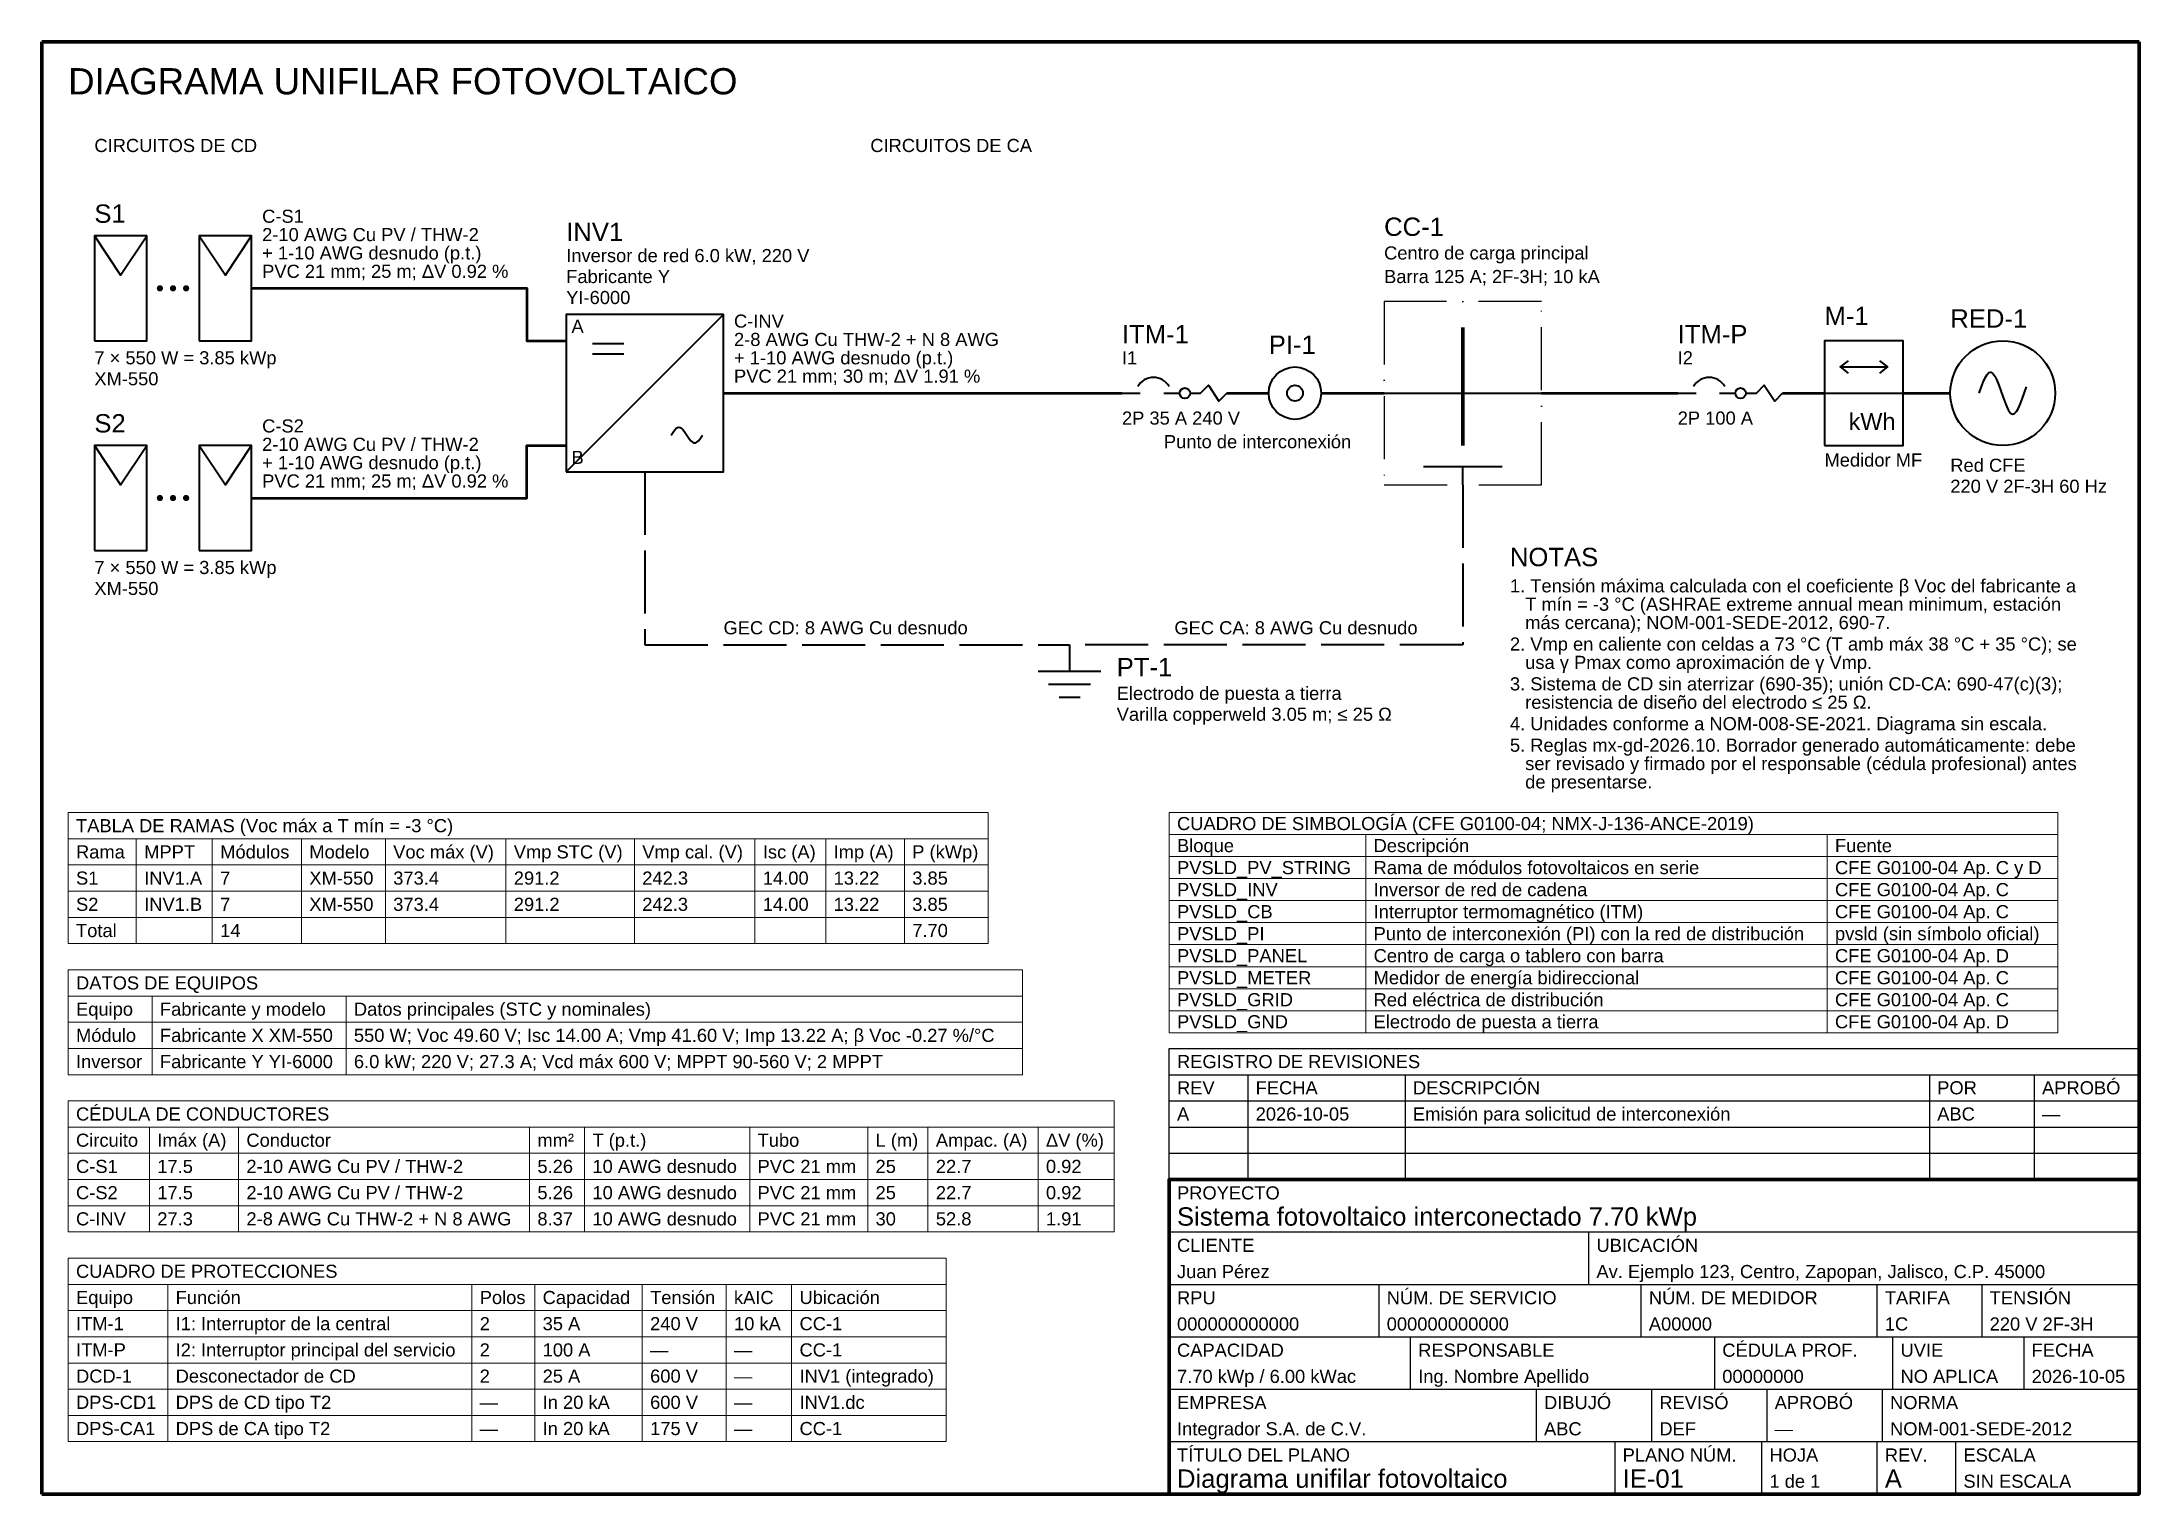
# Paper-space layout 'A3' of a CAD drawing. Header units: millimetres. Extents: x 10 to 410, y 10 to 287.
# The model-space entities are those that its viewports show. They can reach past a viewport. Long polylines and large blocks are cut down to what shows.
import ezdxf

# ---------------------------------------------------------------- set-up
doc = ezdxf.new("R2010")
doc.units = ezdxf.units.MM
doc.linetypes.add('DASHDOT', pattern=[18, 12, -3, 0, -3])
doc.linetypes.add('DASHED', pattern=[15, 12, -3])
for name, color, linetype, lineweight in [('E-ANNO-ENCL', 8, 'DASHDOT', 25), ('E-ANNO-NOTE', 7, 'CONTINUOUS', 18), ('E-ANNO-TABL', 7, 'CONTINUOUS', 18), ('E-ANNO-TAGS', 7, 'CONTINUOUS', 25), ('E-GRND-COND', 3, 'DASHED', 35), ('E-PVAC-COND', 1, 'CONTINUOUS', 50), ('E-PVAC-EQPM', 1, 'CONTINUOUS', 35), ('E-PVDC-COND', 5, 'CONTINUOUS', 50), ('E-PVDC-EQPM', 5, 'CONTINUOUS', 35), ('E-UTIL-EQPM', 6, 'CONTINUOUS', 35), ('G-ANNO-REVS', 7, 'CONTINUOUS', 25), ('G-ANNO-TTLB', 7, 'CONTINUOUS', 70)]:
    doc.layers.add(name, color=color, linetype=linetype, lineweight=lineweight)
doc.layers.add('G-ANNO-NPLT', color=9, linetype='CONTINUOUS', lineweight=25, plot=False)
doc.styles.add('PVSLD_STD', font='arial.ttf')

# ---------------------------------------------------------------- blocks, each defined once
blk = doc.blocks.new('PVSLD_TTLB')
at = {"layer": 'G-ANNO-TTLB', "lineweight": 25}
for p, q in [((0, 50), (185, 50)), ((80, 50), (80, 40)), ((0, 40), (185, 40)), ((40, 40), (40, 30)), ((90, 40), (90, 30)), ((135, 40), (135, 30)), ((155, 40), (155, 30)), ((0, 30), (185, 30)), ((46, 30), (46, 20)), ((104, 30), (104, 20)), ((138, 30), (138, 20)), ((163, 30), (163, 20)), ((0, 20), (185, 20)), ((70, 20), (70, 10)), ((92, 20), (92, 10)), ((114, 20), (114, 10)), ((136, 20), (136, 10)), ((0, 10), (185, 10)), ((85, 10), (85, 0)), ((113, 10), (113, 0)), ((135, 10), (135, 0)), ((150, 10), (150, 0))]:
    blk.add_line(p, q, dxfattribs=at)
at = {"layer": 'G-ANNO-TTLB'}
blk.add_lwpolyline([(0, 0), (185, 0), (185, 60), (0, 60)], close=True, dxfattribs=at)
at = {"layer": 'G-ANNO-TTLB', "style": 'PVSLD_STD'}
for s, p in [('PROYECTO', (1.5, 56.2)), ('CLIENTE', (1.5, 46.2)), ('UBICACIÓN', (81.5, 46.2)), ('RPU', (1.5, 36.2)), ('NÚM. DE SERVICIO', (41.5, 36.2)), ('NÚM. DE MEDIDOR', (91.5, 36.2)), ('TARIFA', (136.5, 36.2)), ('TENSIÓN', (156.5, 36.2)), ('CAPACIDAD', (1.5, 26.2)), ('RESPONSABLE', (47.5, 26.2)), ('CÉDULA PROF.', (105.5, 26.2)), ('UVIE', (139.5, 26.2)), ('FECHA', (164.5, 26.2)), ('EMPRESA', (1.5, 16.2)), ('DIBUJÓ', (71.5, 16.2)), ('REVISÓ', (93.5, 16.2)), ('APROBÓ', (115.5, 16.2)), ('NORMA', (137.5, 16.2)), ('TÍTULO DEL PLANO', (1.5, 6.2)), ('PLANO NÚM.', (86.5, 6.2)), ('HOJA', (114.5, 6.2)), ('REV.', (136.5, 6.2)), ('ESCALA', (151.5, 6.2))]:
    blk.add_text(s, height=2.5, dxfattribs=at).set_placement(p)
for tag, p, height in [('PROYECTO', (1.5, 51.2), 3.5), ('CLIENTE', (1.5, 41.2), 2.5), ('UBICACION', (81.5, 41.2), 2.5), ('RPU', (1.5, 31.2), 2.5), ('NUM_SERVICIO', (41.5, 31.2), 2.5), ('NUM_MEDIDOR', (91.5, 31.2), 2.5), ('TARIFA', (136.5, 31.2), 2.5), ('TENSION_SUMINISTRO', (156.5, 31.2), 2.5), ('CAPACIDAD', (1.5, 21.2), 2.5), ('RESPONSABLE', (47.5, 21.2), 2.5), ('CEDULA', (105.5, 21.2), 2.5), ('UVIE', (139.5, 21.2), 2.5), ('FECHA', (164.5, 21.2), 2.5), ('EMPRESA', (1.5, 11.2), 2.5), ('DIBUJO', (71.5, 11.2), 2.5), ('REVISO', (93.5, 11.2), 2.5), ('APROBO', (115.5, 11.2), 2.5), ('NORMA', (137.5, 11.2), 2.5), ('TITULO', (1.5, 1.2), 3.5), ('PLANO_NO', (86.5, 1.2), 3.5), ('REV', (136.5, 1.2), 3.5), ('HOJA', (114.5, 1.2), 2.5), ('ESCALA', (151.5, 1.2), 2.5)]:
    blk.add_attdef(tag, p, '', height=height, dxfattribs=at)
at = {"layer": 'G-ANNO-TTLB', "style": 'PVSLD_STD', "flags": 1}
for tag, height in [('TAG', 3.5), ('SOURCE_STANDARD', 2.5), ('COMP_ID', 2.5), ('DESC', 2.5), ('NMX_REF', 2.5), ('IEC_REF', 2.5)]:
    blk.add_attdef(tag, (0, 0), '', height=height, dxfattribs=at)
blk = doc.blocks.new('PVSLD_PV_STRING')
at = {"layer": 'E-PVDC-EQPM'}
for points in [[(11.9, 0, 1), (13.1, 0, 1)], [(14.4, 0, 1), (15.6, 0, 1)], [(16.9, 0, 1), (18.1, 0, 1)]]:
    blk.add_hatch(color=256, dxfattribs=at).paths.add_polyline_path(points)
for points in [[(0, -10), (10, -10), (10, 10), (0, 10)], [(20, -10), (30, -10), (30, 10), (20, 10)]]:
    blk.add_lwpolyline(points, close=True, dxfattribs=at)
for points in [[(0, 10), (5, 2.5), (10, 10)], [(20, 10), (25, 2.5), (30, 10)]]:
    blk.add_lwpolyline(points, dxfattribs=at)
at = {"layer": 'E-ANNO-TAGS', "style": 'PVSLD_STD'}
for tag, p, height in [('TAG', (0, 12.5), 3.5), ('DESC', (0, -14.5), 2.5), ('MODEL', (0, -18.5), 2.5)]:
    blk.add_attdef(tag, p, '', height=height, dxfattribs=at)
at = {"layer": 'E-ANNO-TAGS', "style": 'PVSLD_STD', "flags": 1}
for tag in ['VOC_MAX_V', 'VMP_V', 'SOURCE_STANDARD', 'COMP_ID', 'N_SERIES', 'NMX_REF', 'MFR', 'MPPT', 'PMAX_W', 'KWP', 'IEC_REF', 'ISC_A', 'IMP_A']:
    blk.add_attdef(tag, (0, 0), '', height=2.5, dxfattribs=at)
blk = doc.blocks.new('PVSLD_INV')
at = {"layer": 'E-PVAC-EQPM'}
for p, q in [((0, -15), (30, 15)), ((5, 9.5), (11, 9.5)), ((5, 7.5), (11, 7.5))]:
    blk.add_line(p, q, dxfattribs=at)
blk.add_lwpolyline([(0, -15), (30, -15), (30, 15), (0, 15)], close=True, dxfattribs=at)
blk.add_lwpolyline([(20, -8), (20.25, -7.6118), (20.5, -7.25), (20.75, -6.9393), (21, -6.701), (21.25, -6.5511), (21.5, -6.5), (21.75, -6.5511), (22, -6.701), (22.25, -6.9393), (22.5, -7.25), (22.75, -7.6118), (23, -8), (23.25, -8.3882), (23.5, -8.75), (23.75, -9.0607), (24, -9.299), (24.25, -9.4489), (24.5, -9.5), (24.75, -9.4489), (25, -9.299), (25.25, -9.0607), (25.5, -8.75), (25.75, -8.3882), (26, -8)], dxfattribs=at)
at = {"layer": 'E-ANNO-TAGS', "style": 'PVSLD_STD'}
for s, p in [('A', (1, 11.5)), ('B', (1, -13.5))]:
    blk.add_text(s, height=2.5, dxfattribs=at).set_placement(p)
for tag, p, height in [('TAG', (0, 29), 3.5), ('DESC', (0, 25), 2.5), ('MFR', (0, 21), 2.5), ('MODEL', (0, 17), 2.5)]:
    blk.add_attdef(tag, p, '', height=height, dxfattribs=at)
at = {"layer": 'E-ANNO-TAGS', "style": 'PVSLD_STD', "flags": 1}
for tag in ['VAC_V', 'VDC_MAX_V', 'SOURCE_STANDARD', 'OCPD_MAX_A', 'COMP_ID', 'PAC_W', 'PHASES', 'DC_SWITCH', 'DC_SPD', 'NMX_REF', 'MPPT_N', 'IEC_REF', 'IAC_MAX_A', 'ISOLATION']:
    blk.add_attdef(tag, (0, 0), '', height=2.5, dxfattribs=at)
blk = doc.blocks.new('PVSLD_CB')
at = {"layer": 'E-PVAC-EQPM'}
for p, q in [((0, 0), (3.5, 0)), ((8, 0), (11, 0)), ((13, 0), (15, 0))]:
    blk.add_line(p, q, dxfattribs=at)
blk.add_lwpolyline([(15, 0), (16.5, 1.5), (18.5, -1.5), (20, 0)], dxfattribs=at)
blk.add_circle((12, 0), 1, dxfattribs=at)
blk.add_arc((6, -0.4455), 3.4455, 29.5, 150.5, dxfattribs=at)
at = {"layer": 'E-ANNO-TAGS', "style": 'PVSLD_STD'}
for tag, p, height in [('TAG', (0, 9.5), 3.5), ('ROLE', (0, 5.5), 2.5), ('DESC', (0, -6), 2.5)]:
    blk.add_attdef(tag, p, '', height=height, dxfattribs=at)
at = {"layer": 'E-ANNO-TAGS', "style": 'PVSLD_STD', "flags": 1}
for tag in ['VOLT_V', 'SOURCE_STANDARD', 'COMP_ID', 'POLES', 'RATING_A', 'KAIC_KA', 'BACKFED', 'NMX_REF', 'IEC_REF']:
    blk.add_attdef(tag, (0, 0), '', height=2.5, dxfattribs=at)
blk = doc.blocks.new('PVSLD_PI')
at = {"layer": 'E-UTIL-EQPM'}
for radius in [5, 1.5]:
    blk.add_circle((5, 0), radius, dxfattribs=at)
at = {"layer": 'E-ANNO-TAGS', "style": 'PVSLD_STD'}
for tag, p, height in [('TAG', (0, 7.5), 3.5), ('DESC', (-20, -10.5), 2.5)]:
    blk.add_attdef(tag, p, '', height=height, dxfattribs=at)
at = {"layer": 'E-ANNO-TAGS', "style": 'PVSLD_STD', "flags": 1}
for tag in ['SOURCE_STANDARD', 'COMP_ID', 'NMX_REF', 'PI_TYPE', 'PANEL', 'BREAKER', 'IEC_REF']:
    blk.add_attdef(tag, (0, 0), '', height=2.5, dxfattribs=at)
blk = doc.blocks.new('PVSLD_PANEL')
at = {"layer": 'E-ANNO-ENCL'}
blk.add_lwpolyline([(0, -17.5), (30, -17.5), (30, 17.5), (0, 17.5)], close=True, dxfattribs=at)
at = {"layer": 'E-GRND-COND', "linetype": 'CONTINUOUS'}
for p, q in [((7.5, -14), (22.5, -14)), ((15, -17.5), (15, -14))]:
    blk.add_line(p, q, dxfattribs=at)
at = {"layer": 'E-PVAC-COND', "lineweight": 70}
blk.add_line((15, -10), (15, 12.5), dxfattribs=at)
at = {"layer": 'E-PVAC-EQPM'}
blk.add_line((0, 0), (30, 0), dxfattribs=at)
at = {"layer": 'E-ANNO-TAGS', "style": 'PVSLD_STD'}
for tag, p, height in [('TAG', (0, 30), 3.5), ('DESC', (0, 25.5), 2.5), ('SPEC', (0, 21), 2.5)]:
    blk.add_attdef(tag, p, '', height=height, dxfattribs=at)
at = {"layer": 'E-ANNO-TAGS', "style": 'PVSLD_STD', "flags": 1}
for tag in ['SOURCE_STANDARD', 'SYSTEM', 'COMP_ID', 'BUS_A', 'KAIC_KA', 'NMX_REF', 'NAME', 'MAIN_ID', 'MAIN_A', 'IEC_REF']:
    blk.add_attdef(tag, (0, 0), '', height=2.5, dxfattribs=at)
blk = doc.blocks.new('PVSLD_METER')
at = {"layer": 'E-UTIL-EQPM'}
for p, q in [((3, 5), (12, 5)), ((0, 0), (15, 0))]:
    blk.add_line(p, q, dxfattribs=at)
blk.add_lwpolyline([(0, -10), (15, -10), (15, 10), (0, 10)], close=True, dxfattribs=at)
for points in [[(4.5, 6.2), (3, 5), (4.5, 3.8)], [(10.5, 6.2), (12, 5), (10.5, 3.8)]]:
    blk.add_lwpolyline(points, dxfattribs=at)
at = {"layer": 'E-ANNO-TAGS', "style": 'PVSLD_STD'}
blk.add_text('kWh', height=3.2, dxfattribs=at).set_placement((4.6, -7))
for tag, p, height in [('TAG', (0, 13), 3.5), ('DESC', (0, -14), 2.5)]:
    blk.add_attdef(tag, p, '', height=height, dxfattribs=at)
at = {"layer": 'E-ANNO-TAGS', "style": 'PVSLD_STD', "flags": 1}
for tag in ['SOURCE_STANDARD', 'OWNER', 'COMP_ID', 'BIDIRECTIONAL', 'METER_NO', 'NMX_REF', 'METER_TYPE', 'IEC_REF']:
    blk.add_attdef(tag, (0, 0), '', height=2.5, dxfattribs=at)
blk = doc.blocks.new('PVSLD_GRID')
at = {"layer": 'E-UTIL-EQPM'}
blk.add_lwpolyline([(5.5, 0), (5.875, 1.0858), (6.25, 2.09), (6.625, 2.9373), (7, 3.564), (7.375, 3.9231), (7.75, 3.9877), (8.125, 3.7528), (8.5, 3.2361), (8.875, 2.4764), (9.25, 1.5307), (9.625, 0.4701), (10, -0.6257), (10.375, -1.6746), (10.75, -2.5978), (11.125, -3.3259), (11.5, -3.8042), (11.875, -3.9969), (12.25, -3.8895), (12.625, -3.49), (13, -2.8284), (13.375, -1.9545), (13.75, -0.9338), (14.125, 0.157), (14.5, 1.2361)], dxfattribs=at)
blk.add_circle((10, 0), 10, dxfattribs=at)
at = {"layer": 'E-ANNO-TAGS', "style": 'PVSLD_STD'}
for tag, p, height in [('TAG', (0, 12.5), 3.5), ('DESC', (0, -15), 2.5), ('SPEC', (0, -19), 2.5)]:
    blk.add_attdef(tag, p, '', height=height, dxfattribs=at)
at = {"layer": 'E-ANNO-TAGS', "style": 'PVSLD_STD', "flags": 1}
for tag in ['VOLT_V', 'SOURCE_STANDARD', 'SYSTEM', 'OWNER', 'COMP_ID', 'FREQ_HZ', 'NMX_REF', 'IEC_REF', 'ISC_KA']:
    blk.add_attdef(tag, (0, 0), '', height=2.5, dxfattribs=at)
blk = doc.blocks.new('PVSLD_GND')
at = {"layer": 'E-GRND-COND', "linetype": 'CONTINUOUS'}
for p, q in [((0, 0), (0, -5)), ((-6, -5), (6, -5)), ((-4, -7.5), (4, -7.5)), ((-2, -10), (2, -10))]:
    blk.add_line(p, q, dxfattribs=at)
at = {"layer": 'E-ANNO-TAGS', "style": 'PVSLD_STD', "flags": 1}
for tag in ['SOURCE_STANDARD', 'COMP_ID', 'GEC_SIZE', 'ELECTRODE', 'R_OHM', 'NMX_REF', 'IEC_REF']:
    blk.add_attdef(tag, (0, 0), '', height=2.5, dxfattribs=at)
at = {"layer": 'E-ANNO-TAGS', "style": 'PVSLD_STD'}
for tag, p, height in [('TAG', (9, -6), 3.5), ('DESC', (9, -10.5), 2.5), ('SPEC', (9, -14.5), 2.5)]:
    blk.add_attdef(tag, p, '', height=height, dxfattribs=at)

msp = doc.modelspace()

# ---------------------------------------------------------------- linework, layer by layer
at = {"layer": 'E-ANNO-NOTE'}
for p, q in [((225, 140), (394.5, 140)), ((225, 98), (225, 140)), ((394.5, 140), (394.5, 98)), ((225, 135.8), (394.5, 135.8)), ((262.5, 135.8), (262.5, 98)), ((350.5, 135.8), (350.5, 98)), ((225, 131.6), (394.5, 131.6)), ((225, 127.4), (394.5, 127.4)), ((225, 123.2), (394.5, 123.2)), ((225, 119), (394.5, 119)), ((225, 114.8), (394.5, 114.8)), ((225, 110.6), (394.5, 110.6)), ((225, 106.4), (394.5, 106.4)), ((225, 102.2), (394.5, 102.2)), ((394.5, 98), (225, 98))]:
    msp.add_line(p, q, dxfattribs=at)
at = {"layer": 'E-ANNO-TABL'}
for p, q in [((15, 140), (190.5, 140)), ((15, 115), (15, 140)), ((190.5, 140), (190.5, 115)), ((15, 135), (190.5, 135)), ((28, 135), (28, 115)), ((42.5, 135), (42.5, 115)), ((59.5, 135), (59.5, 115)), ((75.5, 135), (75.5, 115)), ((98.5, 135), (98.5, 115)), ((123, 135), (123, 115)), ((146, 135), (146, 115)), ((159.5, 135), (159.5, 115)), ((174.5, 135), (174.5, 115)), ((15, 130), (190.5, 130)), ((15, 125), (190.5, 125)), ((15, 120), (190.5, 120)), ((190.5, 115), (15, 115)), ((15, 110), (197, 110)), ((15, 90), (15, 110)), ((197, 110), (197, 90)), ((15, 105), (197, 105)), ((31, 105), (31, 90)), ((68, 105), (68, 90)), ((15, 100), (197, 100)), ((15, 95), (197, 95)), ((197, 90), (15, 90)), ((15, 85), (214.5, 85)), ((15, 60), (15, 85)), ((214.5, 85), (214.5, 60)), ((15, 80), (214.5, 80)), ((30.5, 80), (30.5, 60)), ((47.5, 80), (47.5, 60)), ((103, 80), (103, 60)), ((113.5, 80), (113.5, 60)), ((145, 80), (145, 60)), ((167.5, 80), (167.5, 60)), ((179, 80), (179, 60)), ((200, 80), (200, 60)), ((15, 75), (214.5, 75)), ((15, 70), (214.5, 70)), ((15, 65), (214.5, 65)), ((214.5, 60), (15, 60)), ((15, 55), (182.5, 55)), ((15, 20), (15, 55)), ((182.5, 55), (182.5, 20)), ((15, 50), (182.5, 50)), ((34, 50), (34, 20)), ((92, 50), (92, 20)), ((104, 50), (104, 20)), ((124.5, 50), (124.5, 20)), ((140.5, 50), (140.5, 20)), ((153, 50), (153, 20)), ((15, 45), (182.5, 45)), ((15, 40), (182.5, 40)), ((15, 35), (182.5, 35)), ((15, 30), (182.5, 30)), ((15, 25), (182.5, 25)), ((182.5, 20), (15, 20))]:
    msp.add_line(p, q, dxfattribs=at)
at = {"layer": 'E-GRND-COND'}
for points in [[(125, 205), (125, 172), (206, 172)], [(281, 202.5), (281, 172), (206, 172)]]:
    msp.add_lwpolyline(points, dxfattribs=at)
at = {"layer": 'E-PVAC-COND'}
for points in [[(140, 220), (216, 220)], [(236, 220), (244, 220)], [(254, 220), (266, 220)], [(296, 220), (322, 220)], [(342, 220), (350, 220)], [(365, 220), (374, 220)]]:
    msp.add_lwpolyline(points, dxfattribs=at)
at = {"layer": 'E-PVDC-COND'}
for points in [[(50, 240), (102.5, 240), (102.5, 230), (110, 230)], [(50, 200), (102.5, 200), (102.5, 210), (110, 210)]]:
    msp.add_lwpolyline(points, dxfattribs=at)

# ---------------------------------------------------------------- block references
at = {"layer": 'E-GRND-COND'}
msp.add_blockref('PVSLD_GND', (206, 172), dxfattribs=at).add_auto_attribs({'TAG': 'PT-1', 'DESC': 'Electrodo de puesta a tierra', 'SPEC': 'Varilla copperweld 3.05 m; ≤ 25 Ω'})
at = {"layer": 'E-PVAC-EQPM'}
for name, p, values in [('PVSLD_INV', (110, 220), {'TAG': 'INV1', 'DESC': 'Inversor de red 6.0 kW, 220 V', 'MFR': 'Fabricante Y', 'MODEL': 'YI-6000'}), ('PVSLD_PANEL', (266, 220), {'TAG': 'CC-1', 'DESC': 'Centro de carga principal', 'SPEC': 'Barra 125 A; 2F-3H; 10 kA'}), ('PVSLD_CB', (216, 220), {'TAG': 'ITM-1', 'DESC': '2P 35 A 240 V', 'ROLE': 'I1'}), ('PVSLD_CB', (322, 220), {'TAG': 'ITM-P', 'DESC': '2P 100 A', 'ROLE': 'I2'})]:
    msp.add_blockref(name, p, dxfattribs=at).add_auto_attribs(values)
at = {"layer": 'E-PVDC-EQPM'}
for p, values in [((20, 240), {'TAG': 'S1', 'DESC': '7 × 550 W = 3.85 kWp', 'MODEL': 'XM-550'}), ((20, 200), {'TAG': 'S2', 'DESC': '7 × 550 W = 3.85 kWp', 'MODEL': 'XM-550'})]:
    msp.add_blockref('PVSLD_PV_STRING', p, dxfattribs=at).add_auto_attribs(values)
at = {"layer": 'E-UTIL-EQPM'}
for name, p, values in [('PVSLD_METER', (350, 220), {'TAG': 'M-1', 'DESC': 'Medidor MF'}), ('PVSLD_GRID', (374, 220), {'TAG': 'RED-1', 'DESC': 'Red CFE', 'SPEC': '220 V 2F-3H 60 Hz'}), ('PVSLD_PI', (244, 220), {'TAG': 'PI-1', 'DESC': 'Punto de interconexión'})]:
    msp.add_blockref(name, p, dxfattribs=at).add_auto_attribs(values)

# ---------------------------------------------------------------- texts
at = {"layer": 'E-ANNO-ENCL', "style": 'PVSLD_STD'}
for s, p in [('CIRCUITOS DE CD', (20, 266)), ('CIRCUITOS DE CA', (168, 266))]:
    msp.add_text(s, height=2.5, dxfattribs=at).set_placement(p)
at = {"layer": 'E-ANNO-NOTE', "style": 'PVSLD_STD'}
for s, height, p in [('NOTAS', 3.5, (290, 187)), ('1. Tensión máxima calculada con el coeficiente β Voc del fabricante a', 2.5, (290, 182)), ('   T mín = -3 °C (ASHRAE extreme annual mean minimum, estación', 2.5, (290, 178.5)), ('   más cercana); NOM-001-SEDE-2012, 690-7.', 2.5, (290, 175)), ('2. Vmp en caliente con celdas a 73 °C (T amb máx 38 °C + 35 °C); se', 2.5, (290, 170.9)), ('   usa γ Pmax como aproximación de γ Vmp.', 2.5, (290, 167.4)), ('3. Sistema de CD sin aterrizar (690-35); unión CD-CA: 690-47(c)(3);', 2.5, (290, 163.3)), ('   resistencia de diseño del electrodo ≤ 25 Ω.', 2.5, (290, 159.8)), ('4. Unidades conforme a NOM-008-SE-2021. Diagrama sin escala.', 2.5, (290, 155.7)), ('5. Reglas mx-gd-2026.10. Borrador generado automáticamente: debe', 2.5, (290, 151.6)), ('   ser revisado y firmado por el responsable (cédula profesional) antes', 2.5, (290, 148.1)), ('   de presentarse.', 2.5, (290, 144.6)), ('CUADRO DE SIMBOLOGÍA (CFE G0100-04; NMX-J-136-ANCE-2019)', 2.5, (226.5, 136.65)), ('Bloque', 2.5, (226.5, 132.45)), ('Descripción', 2.5, (264, 132.45)), ('Fuente', 2.5, (352, 132.45)), ('PVSLD_PV_STRING', 2.5, (226.5, 128.25)), ('Rama de módulos fotovoltaicos en serie', 2.5, (264, 128.25)), ('CFE G0100-04 Ap. C y D', 2.5, (352, 128.25)), ('PVSLD_INV', 2.5, (226.5, 124.05)), ('Inversor de red de cadena', 2.5, (264, 124.05)), ('CFE G0100-04 Ap. C', 2.5, (352, 124.05)), ('PVSLD_CB', 2.5, (226.5, 119.85)), ('Interruptor termomagnético (ITM)', 2.5, (264, 119.85)), ('CFE G0100-04 Ap. C', 2.5, (352, 119.85)), ('PVSLD_PI', 2.5, (226.5, 115.65)), ('Punto de interconexión (PI) con la red de distribución', 2.5, (264, 115.65)), ('pvsld (sin símbolo oficial)', 2.5, (352, 115.65)), ('PVSLD_PANEL', 2.5, (226.5, 111.45)), ('Centro de carga o tablero con barra', 2.5, (264, 111.45)), ('CFE G0100-04 Ap. D', 2.5, (352, 111.45)), ('PVSLD_METER', 2.5, (226.5, 107.25)), ('Medidor de energía bidireccional', 2.5, (264, 107.25)), ('CFE G0100-04 Ap. C', 2.5, (352, 107.25)), ('PVSLD_GRID', 2.5, (226.5, 103.05)), ('Red eléctrica de distribución', 2.5, (264, 103.05)), ('CFE G0100-04 Ap. C', 2.5, (352, 103.05)), ('PVSLD_GND', 2.5, (226.5, 98.85)), ('Electrodo de puesta a tierra', 2.5, (264, 98.85)), ('CFE G0100-04 Ap. D', 2.5, (352, 98.85))]:
    msp.add_text(s, height=height, dxfattribs=at).set_placement(p)
at = {"layer": 'E-ANNO-TABL', "style": 'PVSLD_STD'}
for s, p in [('TABLA DE RAMAS (Voc máx a T mín = -3 °C)', (16.5, 136.25)), ('Rama', (16.5, 131.25)), ('MPPT', (29.5, 131.25)), ('Módulos', (44, 131.25)), ('Modelo', (61, 131.25)), ('Voc máx (V)', (77, 131.25)), ('Vmp STC (V)', (100, 131.25)), ('Vmp cal. (V)', (124.5, 131.25)), ('Isc (A)', (147.5, 131.25)), ('Imp (A)', (161, 131.25)), ('P (kWp)', (176, 131.25)), ('S1', (16.5, 126.25)), ('INV1.A', (29.5, 126.25)), ('7', (44, 126.25)), ('XM-550', (61, 126.25)), ('373.4', (77, 126.25)), ('291.2', (100, 126.25)), ('242.3', (124.5, 126.25)), ('14.00', (147.5, 126.25)), ('13.22', (161, 126.25)), ('3.85', (176, 126.25)), ('S2', (16.5, 121.25)), ('INV1.B', (29.5, 121.25)), ('7', (44, 121.25)), ('XM-550', (61, 121.25)), ('373.4', (77, 121.25)), ('291.2', (100, 121.25)), ('242.3', (124.5, 121.25)), ('14.00', (147.5, 121.25)), ('13.22', (161, 121.25)), ('3.85', (176, 121.25)), ('Total', (16.5, 116.25)), ('14', (44, 116.25)), ('7.70', (176, 116.25)), ('DATOS DE EQUIPOS', (16.5, 106.25)), ('Equipo', (16.5, 101.25)), ('Fabricante y modelo', (32.5, 101.25)), ('Datos principales (STC y nominales)', (69.5, 101.25)), ('Módulo', (16.5, 96.25)), ('Fabricante X XM-550', (32.5, 96.25)), ('550 W; Voc 49.60 V; Isc 14.00 A; Vmp 41.60 V; Imp 13.22 A; β Voc -0.27 %/°C', (69.5, 96.25)), ('Inversor', (16.5, 91.25)), ('Fabricante Y YI-6000', (32.5, 91.25)), ('6.0 kW; 220 V; 27.3 A; Vcd máx 600 V; MPPT 90-560 V; 2 MPPT', (69.5, 91.25)), ('CÉDULA DE CONDUCTORES', (16.5, 81.25)), ('Circuito', (16.5, 76.25)), ('Imáx (A)', (32, 76.25)), ('Conductor', (49, 76.25)), ('mm²', (104.5, 76.25)), ('T (p.t.)', (115, 76.25)), ('Tubo', (146.5, 76.25)), ('L (m)', (169, 76.25)), ('Ampac. (A)', (180.5, 76.25)), ('ΔV (%)', (201.5, 76.25)), ('C-S1', (16.5, 71.25)), ('17.5', (32, 71.25)), ('2-10 AWG Cu PV / THW-2', (49, 71.25)), ('5.26', (104.5, 71.25)), ('10 AWG desnudo', (115, 71.25)), ('PVC 21 mm', (146.5, 71.25)), ('25', (169, 71.25)), ('22.7', (180.5, 71.25)), ('0.92', (201.5, 71.25)), ('C-S2', (16.5, 66.25)), ('17.5', (32, 66.25)), ('2-10 AWG Cu PV / THW-2', (49, 66.25)), ('5.26', (104.5, 66.25)), ('10 AWG desnudo', (115, 66.25)), ('PVC 21 mm', (146.5, 66.25)), ('25', (169, 66.25)), ('22.7', (180.5, 66.25)), ('0.92', (201.5, 66.25)), ('C-INV', (16.5, 61.25)), ('27.3', (32, 61.25)), ('2-8 AWG Cu THW-2 + N 8 AWG', (49, 61.25)), ('8.37', (104.5, 61.25)), ('10 AWG desnudo', (115, 61.25)), ('PVC 21 mm', (146.5, 61.25)), ('30', (169, 61.25)), ('52.8', (180.5, 61.25)), ('1.91', (201.5, 61.25)), ('CUADRO DE PROTECCIONES', (16.5, 51.25)), ('Equipo', (16.5, 46.25)), ('Función', (35.5, 46.25)), ('Polos', (93.5, 46.25)), ('Capacidad', (105.5, 46.25)), ('Tensión', (126, 46.25)), ('kAIC', (142, 46.25)), ('Ubicación', (154.5, 46.25)), ('ITM-1', (16.5, 41.25)), ('I1: Interruptor de la central', (35.5, 41.25)), ('2', (93.5, 41.25)), ('35 A', (105.5, 41.25)), ('240 V', (126, 41.25)), ('10 kA', (142, 41.25)), ('CC-1', (154.5, 41.25)), ('ITM-P', (16.5, 36.25)), ('I2: Interruptor principal del servicio', (35.5, 36.25)), ('2', (93.5, 36.25)), ('100 A', (105.5, 36.25)), ('—', (126, 36.25)), ('—', (142, 36.25)), ('CC-1', (154.5, 36.25)), ('DCD-1', (16.5, 31.25)), ('Desconectador de CD', (35.5, 31.25)), ('2', (93.5, 31.25)), ('25 A', (105.5, 31.25)), ('600 V', (126, 31.25)), ('—', (142, 31.25)), ('INV1 (integrado)', (154.5, 31.25)), ('DPS-CD1', (16.5, 26.25)), ('DPS de CD tipo T2', (35.5, 26.25)), ('In 20 kA', (105.5, 26.25)), ('600 V', (126, 26.25)), ('INV1.dc', (154.5, 26.25)), ('—', (93.5, 26.25)), ('—', (142, 26.25)), ('DPS-CA1', (16.5, 21.25)), ('DPS de CA tipo T2', (35.5, 21.25)), ('—', (93.5, 21.25)), ('In 20 kA', (105.5, 21.25)), ('175 V', (126, 21.25)), ('—', (142, 21.25)), ('CC-1', (154.5, 21.25))]:
    msp.add_text(s, height=2.5, dxfattribs=at).set_placement(p)
at = {"layer": 'E-ANNO-TAGS', "style": 'PVSLD_STD'}
for s, height, p in [('DIAGRAMA UNIFILAR FOTOVOLTAICO', 5, (15, 277)), ('C-S1', 2.5, (52, 252.5)), ('+ 1-10 AWG desnudo (p.t.)', 2.5, (52, 245.5)), ('2-10 AWG Cu PV / THW-2', 2.5, (52, 249)), ('PVC 21 mm; 25 m; ΔV 0.92 %', 2.5, (52, 242)), ('C-INV', 2.5, (142, 232.5)), ('+ 1-10 AWG desnudo (p.t.)', 2.5, (142, 225.5)), ('2-8 AWG Cu THW-2 + N 8 AWG', 2.5, (142, 229)), ('PVC 21 mm; 30 m; ΔV 1.91 %', 2.5, (142, 222)), ('C-S2', 2.5, (52, 212.5)), ('+ 1-10 AWG desnudo (p.t.)', 2.5, (52, 205.5)), ('2-10 AWG Cu PV / THW-2', 2.5, (52, 209)), ('PVC 21 mm; 25 m; ΔV 0.92 %', 2.5, (52, 202)), ('GEC CD: 8 AWG Cu desnudo', 2.5, (140, 174)), ('GEC CA: 8 AWG Cu desnudo', 2.5, (226, 174))]:
    msp.add_text(s, height=height, dxfattribs=at).set_placement(p)

psp = doc.layouts.new('A3')

# ---------------------------------------------------------------- linework, layer by layer
at = {"layer": 'G-ANNO-REVS'}
for p, q in [((225, 95), (410, 95)), ((225, 70), (225, 95)), ((410, 95), (410, 70)), ((225, 90), (410, 90)), ((240, 90), (240, 70)), ((270, 90), (270, 70)), ((370, 90), (370, 70)), ((390, 90), (390, 70)), ((225, 85), (410, 85)), ((225, 80), (410, 80)), ((225, 75), (410, 75)), ((410, 70), (225, 70))]:
    psp.add_line(p, q, dxfattribs=at)
at = {"layer": 'G-ANNO-TTLB', "lineweight": 70}
for p, q in [((410, 287), (10, 287)), ((10, 287), (10, 10)), ((410, 10), (410, 287)), ((10, 10), (410, 10))]:
    psp.add_line(p, q, dxfattribs=at)

# ---------------------------------------------------------------- block references
at = {"layer": 'G-ANNO-TTLB'}
psp.add_blockref('PVSLD_TTLB', (225, 10), dxfattribs=at).add_auto_attribs({'PROYECTO': 'Sistema fotovoltaico interconectado 7.70 kWp', 'CLIENTE': 'Juan Pérez', 'UBICACION': 'Av. Ejemplo 123, Centro, Zapopan, Jalisco, C.P. 45000', 'RPU': '000000000000', 'NUM_SERVICIO': '000000000000', 'NUM_MEDIDOR': 'A00000', 'TARIFA': '1C', 'TENSION_SUMINISTRO': '220 V 2F-3H', 'CAPACIDAD': '7.70 kWp / 6.00 kWac', 'RESPONSABLE': 'Ing. Nombre Apellido', 'CEDULA': '00000000', 'UVIE': 'NO APLICA', 'FECHA': '2026-10-05', 'EMPRESA': 'Integrador S.A. de C.V.', 'DIBUJO': 'ABC', 'REVISO': 'DEF', 'APROBO': '—', 'NORMA': 'NOM-001-SEDE-2012', 'TITULO': 'Diagrama unifilar fotovoltaico', 'PLANO_NO': 'IE-01', 'HOJA': '1 de 1', 'REV': 'A', 'ESCALA': 'SIN ESCALA'})

# ---------------------------------------------------------------- texts
at = {"layer": 'G-ANNO-REVS', "style": 'PVSLD_STD'}
for s, p in [('REGISTRO DE REVISIONES', (226.5, 91.25)), ('REV', (226.5, 86.25)), ('FECHA', (241.5, 86.25)), ('DESCRIPCIÓN', (271.5, 86.25)), ('POR', (371.5, 86.25)), ('APROBÓ', (391.5, 86.25)), ('A', (226.5, 81.25)), ('2026-10-05', (241.5, 81.25)), ('Emisión para solicitud de interconexión', (271.5, 81.25)), ('ABC', (371.5, 81.25)), ('—', (391.5, 81.25))]:
    psp.add_text(s, height=2.5, dxfattribs=at).set_placement(p)

# ---------------------------------------------------------------- viewports
at = {"layer": 'G-ANNO-NPLT'}
psp.add_viewport(center=(210, 148.5), size=(400, 277), view_center_point=(210, 148.5), view_height=277, dxfattribs=at)

doc.saveas('drawing.dxf')
